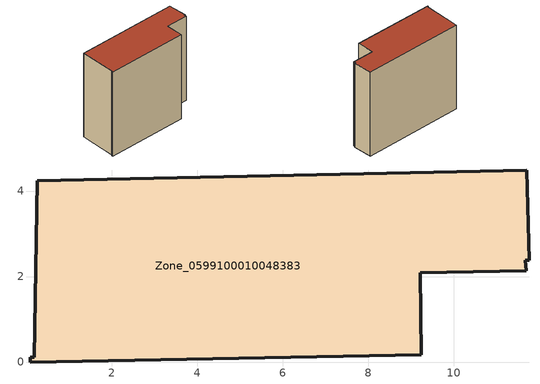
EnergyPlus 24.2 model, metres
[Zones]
Zone_0599100010048383
 floor ground (C_G): 11.7,2.13 9.21,2.08 9.23,0.17 0.09,0 0.08,0.11 0.18,0.11 0.26,4.24 11.71,4.49 11.77,2.38 11.67,2.38 z0
 wall outside (C_F): 0.09,0 9.23,0.17 9.21,2.08 11.7,2.13 11.67,2.38 11.77,2.38 11.71,4.49 0.26,4.24 0.18,0.11 0.08,0.11 0.09,0 z0:9.73
 roof outside (C_R): 9.23,0.17 9.21,2.08 11.7,2.13 11.67,2.38 11.77,2.38 11.71,4.49 0.26,4.24 0.18,0.11 0.08,0.11 0.09,0 z9.73
[BUILDING]
Pand.0599100010048383: North Axis=0; Terrain=City; Loads Convergence Tolerance Value=0.04; Temperature Convergence Tolerance Value=0.4; Solar Distribution=FullExterior; Maximum Number of Warmup Days=25; Minimum Number of Warmup Days=1
[Site:Location]
Rotterdam.The.Hague.AP_ZH_NLD Design_Conditions: Latitude=51.96; Longitude=4.45; Time Zone=1; Elevation=-4.5
[SITE:GROUNDTEMPERATURE:BUILDINGSURFACE]
18, 18, 18, 18, 18, 18, 18, 18, 18, 18, 18, 18
[MATERIAL] Thermal Absorptance=0.9; Solar Absorptance=0.7; Visible Absorptance=0.7
Name | Roughness | Thickness | Conductivity | Density | Specific Heat
G.TI.1946 | MediumSmooth | 0.15 | 1 | 540 | 1210
F.TI.1946 | Rough | 0.3 | 0.857143 | 1920 | 840
R.TI.1946 | MediumRough | 0.2 | 0.1 | 1500 | 1000
[CONSTRUCTION]
C_G: G.TI.1946
C_F: F.TI.1946
C_R: R.TI.1946
[ZONE]
Zone_0599100010048383: Type=1; Multiplier=1; Ceiling Height=Autocalculate; Volume=Autocalculate; Floor Area=autocalculate; Part of Total Floor Area=Yes
[ZONEINFILTRATION:DESIGNFLOWRATE]
Infil_Zone_0599100010048383: Zone or ZoneList or Space or SpaceList=Zone_0599100010048383; Schedule=AlwaysOn; Design Flow Rate Calculation Method=Flow/Area; Flow Rate per Floor Area=0.003; Constant Term Coefficient=1; Temperature Term Coefficient=0; Velocity Term Coefficient=0; Velocity Squared Term Coefficient=0
[HVACTEMPLATE:ZONE:IDEALLOADSAIRSYSTEM]
Zone_0599100010048383: Maximum Heating Supply Air Temperature=50; Minimum Cooling Supply Air Temperature=13; Maximum Heating Supply Air Humidity Ratio=0.0156; Minimum Cooling Supply Air Humidity Ratio=0.0077; Heating Limit=NoLimit; Cooling Limit=NoLimit; Dehumidification Control Type=ConstantSensibleHeatRatio; Cooling Sensible Heat Ratio=0.7; Dehumidification Setpoint=60; Humidification Control Type=None; Humidification Setpoint=30; Outdoor Air Method=None; Outdoor Air Flow Rate per Person=0.00944; Outdoor Air Flow Rate per Zone Floor Area=0; Outdoor Air Flow Rate per Zone=0; Demand Controlled Ventilation Type=None; Outdoor Air Economizer Type=NoEconomizer; Heat Recovery Type=None; Sensible Heat Recovery Effectiveness=0.7; Latent Heat Recovery Effectiveness=0.65
[ZONECONTROL:THERMOSTAT]
ThermostatControl_Zone_0599100010048383: Zone or ZoneList=Zone_0599100010048383; Control Type Schedule=DualSetpointControlType; Control 1=Thermostat_Zone_0599100010048383; Temperature Difference Between Cutout And Setpoint=0
[THERMOSTATSETPOINT:DUALSETPOINT]
Thermostat_Zone_0599100010048383: Heating Setpoint Temperature Schedule=HeatingSetpoint_Zone_0599100010048383; Cooling Setpoint Temperature Schedule=CoolingSetpoint_Zone_0599100010048383
[SCHEDULE:COMPACT]
HeatingSetpoint_Zone_0599100010048383: Through: 12/31, For: AllDays, Until: 24:00, 21
CoolingSetpoint_Zone_0599100010048383: Through: 12/31, For: AllDays, Until: 24:00, 24
DualSetpointControlType: Through: 12/31, For: AllDays, Until: 24:00, 4
AlwaysOn: Through: 12/31, For: AllDays, Until: 24:00, 1
